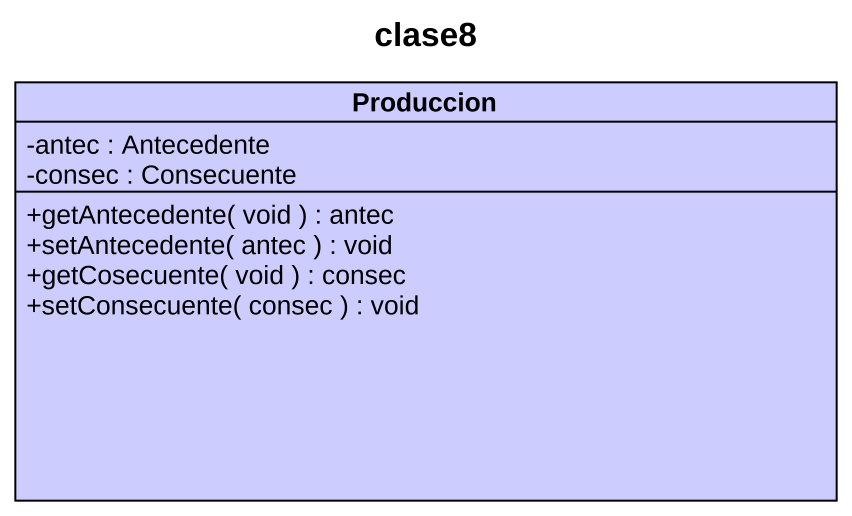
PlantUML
@startuml
title clase8
hide circle
hide empty members
skinparam classAttributeIconSize 0
class Produccion #CCCCFF {
  -antec : Antecedente
  -consec : Consecuente
  +getAntecedente( void ) : antec
  +setAntecedente( antec ) : void
  +getCosecuente( void ) : consec
  +setConsecuente( consec ) : void
}
@enduml
